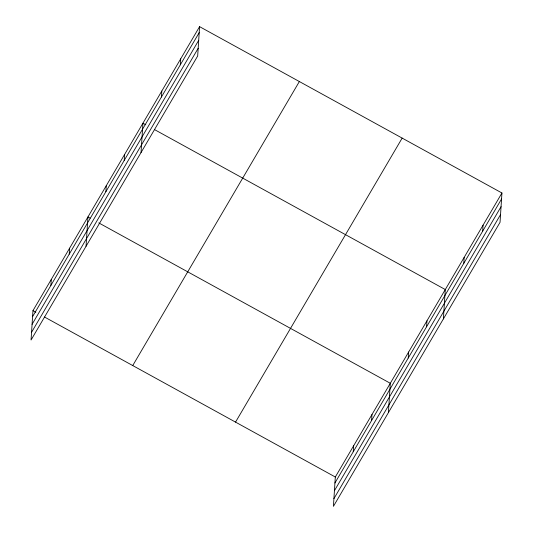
<?xml version="1.0" encoding="UTF-8"?>
<svg xmlns="http://www.w3.org/2000/svg" width="533" height="533" viewBox="0 0 533 533"><rect width="100%" height="100%" fill="white"/><g stroke="black" fill="none" stroke-linecap="round" stroke-linejoin="round"><path stroke-width="0.8" d="M199.582 26.65L32.959 310.666L31.061 340.007L197.683 55.992L199.582 26.65L501.939 192.993L500.041 222.334L333.418 506.35L335.317 477.008L501.939 192.993M50.902 285.408L51.288 279.425M69.23 254.168L69.616 248.178M86.046 246.279L87.945 216.938L90.11 218.13M105.887 191.687L106.274 185.697M124.216 160.446L124.602 154.457M141.032 152.558L142.931 123.216L145.822 124.809M161.426 97.013L161.812 91.023M180.314 64.826L180.7 58.837M353.252 451.751L353.645 445.768M371.588 420.51L371.974 414.521M388.404 412.629L390.303 383.28L98.792 222.907M408.245 358.029L408.631 352.04M426.573 326.789L426.96 320.799M443.389 318.901L445.288 289.559L154.497 129.579M463.783 263.355L464.17 257.372M482.671 231.169L483.058 225.179M32.566 316.649L199.195 32.64M32.073 324.357L198.696 40.348M31.56 332.299L198.183 48.283M132.737 365.558L299.359 81.542M235.533 422.116L402.162 138.1M334.924 482.991L501.553 198.982M334.431 490.7L501.053 206.691M333.918 498.641L500.54 214.632M32.959 310.666L35.851 312.251M44.525 317.028L335.317 477.008"/></g></svg>
